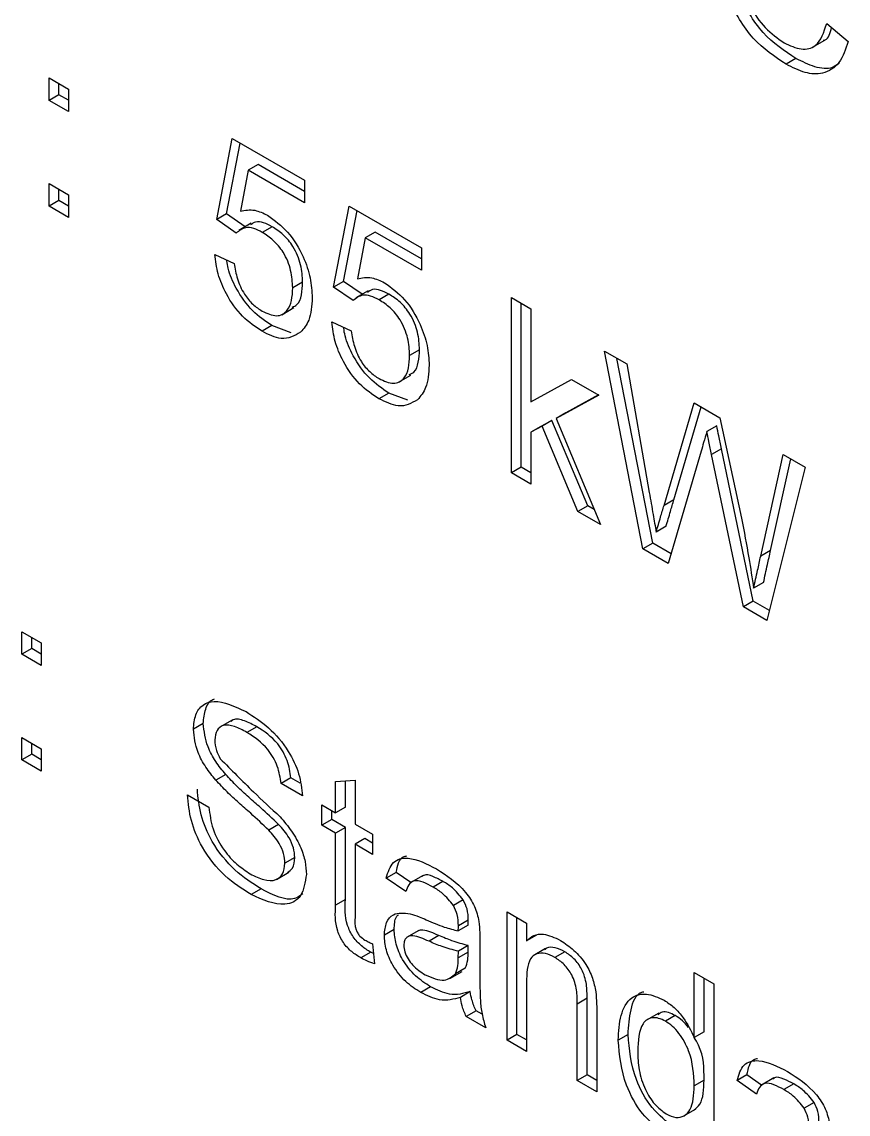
# Model space of a CAD drawing. Extents: x 75 to 2075, y 25 to 1460.
# Drawn here: x 1877.61 to 1893.41, y 1129.9 to 1150.78 of the extents above; entities that cross this region are included whole.
import ezdxf

# ---------------------------------------------------------------- set-up
doc = ezdxf.new("R2010")
doc.units = 0
doc.header["$LTSCALE"] = 5
doc.linetypes.add('SLD-KATı', pattern=[0])
doc.layers.get('0').update_dxf_attribs({"linetype": 'CONTINUOUS'})

msp = doc.modelspace()

# ---------------------------------------------------------------- linework, layer by layer
at = {"color": 7, "linetype": 'SLD-KATı'}
for p, q in [((1892.998, 1150.749), (1893.408, 1150.403)), ((1892.725, 1150.296), (1892.961, 1150.432)), ((1892.41, 1150.079), (1892.222, 1149.97)), ((1878.134, 1149.711), (1878.507, 1149.495)), ((1878.134, 1149.28), (1878.134, 1149.711)), ((1878.323, 1149.389), (1878.323, 1149.602)), ((1878.507, 1149.495), (1878.507, 1149.065)), ((1878.323, 1149.389), (1878.134, 1149.28)), ((1878.507, 1149.065), (1878.134, 1149.28)), ((1878.507, 1149.283), (1878.323, 1149.389)), ((1881.338, 1147.001), (1881.636, 1148.549)), ((1881.527, 1147.11), (1881.787, 1148.462)), ((1881.636, 1148.549), (1883.014, 1147.754)), ((1881.941, 1147.943), (1881.793, 1147.16)), ((1882.129, 1148.052), (1881.941, 1147.943)), ((1883.014, 1147.324), (1881.941, 1147.943)), ((1883.014, 1147.541), (1882.129, 1148.052)), ((1883.014, 1147.754), (1883.014, 1147.324)), ((1878.134, 1147.689), (1878.507, 1147.474)), ((1878.134, 1147.259), (1878.134, 1147.689)), ((1878.323, 1147.367), (1878.323, 1147.58)), ((1878.323, 1147.367), (1878.134, 1147.259)), ((1878.507, 1147.261), (1878.323, 1147.367)), ((1878.507, 1147.474), (1878.507, 1147.043)), ((1878.507, 1147.043), (1878.134, 1147.259)), ((1881.527, 1147.11), (1881.338, 1147.001)), ((1881.882, 1146.863), (1881.527, 1147.11)), ((1883.573, 1145.71), (1883.871, 1147.259)), ((1883.762, 1145.819), (1884.022, 1147.172)), ((1883.871, 1147.259), (1885.25, 1146.463)), ((1881.711, 1146.743), (1881.338, 1147.001)), ((1881.998, 1146.931), (1881.763, 1146.794)), ((1882.396, 1146.866), (1882.208, 1146.757)), ((1884.364, 1146.762), (1884.176, 1146.653)), ((1885.25, 1146.251), (1884.364, 1146.762)), ((1884.176, 1146.653), (1884.028, 1145.869)), ((1885.25, 1146.033), (1884.176, 1146.653)), ((1881.301, 1146.334), (1881.673, 1146.162)), ((1885.25, 1146.463), (1885.25, 1146.033)), ((1882.98, 1145.804), (1882.791, 1145.696)), ((1883.762, 1145.819), (1883.573, 1145.71)), ((1883.946, 1145.452), (1883.573, 1145.71)), ((1884.117, 1145.573), (1883.762, 1145.819)), ((1884.234, 1145.64), (1883.998, 1145.504)), ((1884.631, 1145.575), (1884.443, 1145.466)), ((1886.97, 1145.513), (1887.342, 1145.298)), ((1886.97, 1142.158), (1886.97, 1145.513)), ((1882.58, 1145.183), (1882.815, 1145.319)), ((1887.158, 1142.267), (1887.158, 1145.405)), ((1887.342, 1145.298), (1887.342, 1143.518)), ((1883.536, 1145.044), (1883.909, 1144.872)), ((1882.392, 1144.975), (1882.204, 1144.866)), ((1882.758, 1144.839), (1882.392, 1144.975)), ((1885.215, 1144.514), (1885.026, 1144.405)), ((1888.751, 1144.485), (1889.175, 1144.241)), ((1889.483, 1140.707), (1888.751, 1144.485)), ((1889.672, 1140.816), (1888.987, 1144.349)), ((1889.175, 1144.241), (1889.606, 1141.785)), ((1884.815, 1143.892), (1885.05, 1144.028)), ((1887.342, 1143.518), (1888.121, 1143.945)), ((1888.121, 1143.945), (1888.64, 1143.646)), ((1884.627, 1143.685), (1884.439, 1143.576)), ((1884.993, 1143.549), (1884.627, 1143.685)), ((1888.64, 1143.646), (1887.824, 1143.2)), ((1888.635, 1143.649), (1888.013, 1143.309)), ((1889.888, 1141.539), (1890.462, 1143.497)), ((1890.077, 1141.647), (1890.596, 1143.42)), ((1890.462, 1143.497), (1890.955, 1143.213)), ((1887.744, 1143.162), (1887.531, 1143.045)), ((1887.744, 1143.162), (1887.556, 1143.053)), ((1888.43, 1141.533), (1887.744, 1143.162)), ((1888.013, 1143.309), (1887.824, 1143.2)), ((1887.824, 1143.2), (1888.677, 1141.172)), ((1890.955, 1143.213), (1891.37, 1141.292)), ((1887.556, 1143.053), (1887.342, 1142.936)), ((1887.531, 1143.045), (1887.342, 1142.936)), ((1887.342, 1142.936), (1887.342, 1141.943)), ((1888.242, 1141.424), (1887.556, 1143.053)), ((1890.896, 1143.059), (1890.707, 1142.95)), ((1890.597, 1142.574), (1889.968, 1140.427)), ((1890.987, 1142.621), (1890.799, 1142.512)), ((1891.406, 1139.597), (1890.799, 1142.512)), ((1891.594, 1139.706), (1890.987, 1142.621)), ((1891.736, 1140.568), (1892.165, 1142.514)), ((1892.165, 1142.514), (1892.588, 1142.27)), ((1891.925, 1140.677), (1892.311, 1142.43)), ((1887.158, 1142.267), (1886.97, 1142.158)), ((1887.342, 1141.943), (1886.97, 1142.158)), ((1887.342, 1142.161), (1887.158, 1142.267)), ((1892.588, 1142.27), (1891.856, 1139.337)), ((1888.43, 1141.533), (1888.242, 1141.424)), ((1888.556, 1141.46), (1888.43, 1141.533)), ((1890.077, 1141.647), (1889.888, 1141.539)), ((1888.677, 1141.172), (1888.242, 1141.424)), ((1889.927, 1141.138), (1889.739, 1141.029)), ((1889.672, 1140.816), (1889.483, 1140.707)), ((1889.968, 1140.427), (1889.483, 1140.707)), ((1890.023, 1140.613), (1889.672, 1140.816)), ((1891.925, 1140.677), (1891.736, 1140.568)), ((1891.79, 1140.062), (1891.601, 1139.953)), ((1891.594, 1139.706), (1891.406, 1139.597)), ((1891.856, 1139.337), (1891.406, 1139.597)), ((1891.904, 1139.527), (1891.594, 1139.706)), ((1877.613, 1139.124), (1877.985, 1138.909)), ((1877.613, 1138.694), (1877.613, 1139.124)), ((1877.801, 1138.803), (1877.801, 1139.016)), ((1877.801, 1138.803), (1877.613, 1138.694)), ((1877.985, 1138.697), (1877.801, 1138.803)), ((1877.985, 1138.909), (1877.985, 1138.479)), ((1877.985, 1138.479), (1877.613, 1138.694)), ((1881.08, 1137.368), (1880.891, 1137.259)), ((1881.634, 1137.433), (1881.398, 1137.297)), ((1882.105, 1137.308), (1881.916, 1137.199)), ((1877.613, 1137.103), (1877.985, 1136.888)), ((1877.613, 1136.672), (1877.613, 1137.103)), ((1877.801, 1136.781), (1877.801, 1136.994)), ((1877.985, 1136.888), (1877.985, 1136.457)), ((1877.801, 1136.781), (1877.613, 1136.672)), ((1877.985, 1136.457), (1877.613, 1136.672)), ((1877.985, 1136.675), (1877.801, 1136.781)), ((1881.509, 1136.395), (1881.32, 1136.287)), ((1882.756, 1136.33), (1882.567, 1136.221)), ((1882.935, 1136.227), (1882.756, 1136.33)), ((1883.611, 1136.259), (1883.983, 1136.289)), ((1883.611, 1135.662), (1883.611, 1136.259)), ((1883.799, 1135.771), (1883.799, 1136.274)), ((1883.983, 1136.289), (1883.983, 1135.447)), ((1882.977, 1135.985), (1882.567, 1136.221)), ((1880.779, 1136.006), (1881.189, 1135.769)), ((1883.35, 1135.813), (1883.611, 1135.662)), ((1883.35, 1135.425), (1883.35, 1135.813)), ((1883.538, 1135.534), (1883.538, 1135.704)), ((1883.799, 1135.771), (1883.611, 1135.662)), ((1882.521, 1135.439), (1882.332, 1135.331)), ((1883.538, 1135.534), (1883.35, 1135.425)), ((1883.611, 1135.275), (1883.35, 1135.425)), ((1883.799, 1135.384), (1883.538, 1135.534)), ((1883.983, 1135.447), (1884.318, 1135.253)), ((1883.799, 1135.384), (1883.611, 1135.275)), ((1883.611, 1133.899), (1883.611, 1135.275)), ((1883.799, 1134.008), (1883.799, 1135.384)), ((1884.318, 1135.253), (1884.318, 1134.866)), ((1884.172, 1135.169), (1883.983, 1135.06)), ((1883.983, 1135.06), (1883.983, 1133.668)), ((1884.318, 1134.866), (1883.983, 1135.06)), ((1884.318, 1135.084), (1884.172, 1135.169)), ((1882.831, 1134.808), (1882.642, 1134.699)), ((1882.483, 1134.389), (1882.718, 1134.525)), ((1884.768, 1134.523), (1884.579, 1134.415)), ((1884.952, 1134.157), (1884.579, 1134.415)), ((1885.048, 1134.33), (1884.768, 1134.523)), ((1885.283, 1134.465), (1885.047, 1134.329)), ((1882.185, 1134.208), (1881.996, 1134.099)), ((1885.663, 1134.351), (1885.474, 1134.242)), ((1883.799, 1134.008), (1883.611, 1133.899)), ((1886.05, 1133.998), (1885.861, 1133.889)), ((1886.889, 1133.77), (1887.261, 1133.554)), ((1886.889, 1131.317), (1886.889, 1133.77)), ((1886.146, 1133.613), (1885.957, 1133.504)), ((1887.077, 1131.426), (1887.077, 1133.661)), ((1887.261, 1133.554), (1887.261, 1133.212)), ((1884.73, 1133.431), (1884.542, 1133.322)), ((1885.2, 1133.415), (1884.965, 1133.279)), ((1885.585, 1133.315), (1885.397, 1133.206)), ((1886.144, 1133.514), (1885.956, 1133.405)), ((1887.45, 1133.321), (1887.261, 1133.212)), ((1884.318, 1133.156), (1884.356, 1132.774)), ((1886.146, 1133.125), (1885.957, 1133.017)), ((1886.144, 1133.001), (1886.146, 1133.125)), ((1886.367, 1133.208), (1886.367, 1132.683)), ((1884.282, 1132.997), (1884.093, 1132.888)), ((1884.337, 1132.97), (1884.282, 1132.997)), ((1885.956, 1132.893), (1885.957, 1133.017)), ((1886.144, 1133.001), (1885.956, 1132.893)), ((1887.62, 1133.067), (1887.384, 1132.931)), ((1887.993, 1133.006), (1887.804, 1132.897)), ((1886.089, 1132.693), (1885.9, 1132.584)), ((1885.993, 1132.64), (1886.089, 1132.693)), ((1885.795, 1132.493), (1886.03, 1132.629)), ((1890.465, 1132.608), (1890.838, 1132.393)), ((1890.465, 1131.369), (1890.465, 1132.608)), ((1890.654, 1131.478), (1890.654, 1132.5)), ((1885.425, 1132.337), (1885.237, 1132.228)), ((1887.261, 1132.417), (1887.261, 1131.102)), ((1890.838, 1132.393), (1890.838, 1129.038)), ((1886.183, 1132.244), (1885.995, 1132.135)), ((1888.418, 1132.116), (1888.23, 1132.007)), ((1888.418, 1130.652), (1888.418, 1132.116)), ((1886.295, 1131.878), (1886.106, 1131.769)), ((1886.411, 1131.811), (1886.295, 1131.878)), ((1888.23, 1130.543), (1888.23, 1132.007)), ((1886.479, 1131.554), (1886.106, 1131.769)), ((1888.602, 1131.828), (1888.602, 1130.328)), ((1889.788, 1131.833), (1889.552, 1131.697)), ((1890.104, 1131.787), (1889.916, 1131.678)), ((1890.654, 1131.478), (1890.465, 1131.369)), ((1887.077, 1131.426), (1886.889, 1131.317)), ((1887.261, 1131.102), (1886.889, 1131.317)), ((1887.261, 1131.32), (1887.077, 1131.426)), ((1889.201, 1131.425), (1889.012, 1131.316)), ((1888.418, 1130.652), (1888.23, 1130.543)), ((1888.602, 1130.546), (1888.418, 1130.652)), ((1891.473, 1130.652), (1891.285, 1130.544)), ((1891.753, 1130.459), (1891.473, 1130.652)), ((1888.602, 1130.328), (1888.23, 1130.543)), ((1890.654, 1130.554), (1890.465, 1130.445)), ((1891.657, 1130.286), (1891.285, 1130.544)), ((1891.988, 1130.594), (1891.753, 1130.458)), ((1892.368, 1130.48), (1892.18, 1130.371)), ((1890.254, 1129.862), (1890.49, 1129.998)), ((1892.756, 1130.127), (1892.567, 1130.018))]:
    msp.add_line(p, q, dxfattribs=at)
for points, knots in [([(1892.41, 1150.079), (1892.193, 1150.223), (1891.758, 1150.511), (1891.3, 1151.285), (1891.099, 1151.999), (1891.075, 1152.401), (1891.063, 1152.602)], [0, 0, 0, 0, 0.279955, 0.558088, 0.778912, 1, 1, 1, 1]), ([(1892.222, 1149.97), (1892.004, 1150.114), (1891.57, 1150.402), (1891.111, 1151.176), (1890.911, 1151.89), (1890.887, 1152.292), (1890.875, 1152.493)], [0, 0, 0, 0, 0.279955, 0.558088, 0.778912, 1, 1, 1, 1]), ([(1891.285, 1152.259), (1891.293, 1152.074), (1891.309, 1151.705), (1891.478, 1151.125), (1891.815, 1150.641), (1892.061, 1150.467), (1892.183, 1150.38)], [0, 0, 0, 0, 0.281245, 0.560716, 0.780138, 1, 1, 1, 1]), ([(1892.183, 1150.38), (1892.295, 1150.328), (1892.518, 1150.224), (1892.858, 1150.312), (1892.945, 1150.584), (1892.998, 1150.749)], [0, 0, 0, 0, 0.280711, 0.560905, 1, 1, 1, 1]), ([(1892.932, 1150.429), (1892.945, 1150.432), (1893.038, 1150.45), (1893.066, 1150.569), (1893.09, 1150.672)], [0, 0, 0, 0, 0.134136, 1, 1, 1, 1]), ([(1893.408, 1150.403), (1893.36, 1150.259), (1893.264, 1149.971), (1892.957, 1149.773), (1892.589, 1149.786), (1892.344, 1149.909), (1892.222, 1149.97)], [0, 0, 0, 0, 0.280256, 0.559546, 0.779589, 1, 1, 1, 1]), ([(1893.241, 1149.999), (1893.198, 1149.964), (1893.076, 1149.866), (1892.774, 1149.901), (1892.532, 1150.02), (1892.41, 1150.079)], [0, 0, 0, 0, 0.2155788, 0.6074623, 1, 1, 1, 1]), ([(1881.793, 1147.16), (1881.881, 1147.179), (1882.038, 1147.213), (1882.228, 1147.124), (1882.311, 1147.084)], [0, 0, 0, 0, 0.559939, 1, 1, 1, 1]), ([(1882.396, 1146.866), (1882.342, 1146.894), (1882.233, 1146.95), (1882.082, 1146.972), (1882.015, 1146.922), (1881.985, 1146.9)], [0, 0, 0, 0, 0.353598, 0.706329, 1, 1, 1, 1]), ([(1882.311, 1147.084), (1882.444, 1146.988), (1882.71, 1146.794), (1882.991, 1146.325), (1883.143, 1145.88), (1883.157, 1145.631), (1883.164, 1145.506)], [0, 0, 0, 0, 0.27917, 0.558797, 0.779169, 1, 1, 1, 1]), ([(1882.208, 1146.757), (1882.153, 1146.785), (1882.043, 1146.842), (1881.857, 1146.862), (1881.766, 1146.788), (1881.711, 1146.743)], [0, 0, 0, 0, 0.280925, 0.561161, 1, 1, 1, 1]), ([(1882.791, 1145.696), (1882.785, 1145.804), (1882.773, 1146.021), (1882.636, 1146.363), (1882.423, 1146.618), (1882.279, 1146.71), (1882.208, 1146.757)], [0, 0, 0, 0, 0.280653, 0.559595, 0.77929, 1, 1, 1, 1]), ([(1882.98, 1145.804), (1882.974, 1145.913), (1882.962, 1146.13), (1882.824, 1146.472), (1882.611, 1146.727), (1882.468, 1146.819), (1882.396, 1146.866)], [0, 0, 0, 0, 0.280653, 0.559595, 0.77929, 1, 1, 1, 1]), ([(1882.204, 1144.866), (1882.077, 1144.952), (1881.823, 1145.122), (1881.525, 1145.541), (1881.348, 1145.965), (1881.317, 1146.211), (1881.301, 1146.334)], [0, 0, 0, 0, 0.28007, 0.559249, 0.779432, 1, 1, 1, 1]), ([(1882.392, 1144.975), (1882.265, 1145.061), (1882.01, 1145.231), (1881.717, 1145.649), (1881.563, 1145.995), (1881.538, 1146.166), (1881.531, 1146.213)], [0, 0, 0, 0, 0.324154, 0.647277, 0.902119, 1, 1, 1, 1]), ([(1881.673, 1146.162), (1881.689, 1146.065), (1881.72, 1145.873), (1881.845, 1145.589), (1882.024, 1145.372), (1882.145, 1145.292), (1882.206, 1145.252)], [0, 0, 0, 0, 0.280714, 0.559926, 0.779622, 1, 1, 1, 1]), ([(1884.028, 1145.869), (1884.116, 1145.888), (1884.274, 1145.922), (1884.463, 1145.833), (1884.546, 1145.794)], [0, 0, 0, 0, 0.559939, 1, 1, 1, 1]), ([(1882.206, 1145.252), (1882.301, 1145.209), (1882.492, 1145.122), (1882.688, 1145.236), (1882.779, 1145.446), (1882.787, 1145.612), (1882.791, 1145.696)], [0, 0, 0, 0, 0.279539, 0.558252, 0.778884, 1, 1, 1, 1]), ([(1882.779, 1145.329), (1882.812, 1145.341), (1882.904, 1145.374), (1882.965, 1145.559), (1882.975, 1145.722), (1882.98, 1145.804)], [0, 0, 0, 0, 0.2239462, 0.6115491, 1, 1, 1, 1]), ([(1884.631, 1145.575), (1884.577, 1145.603), (1884.468, 1145.659), (1884.317, 1145.681), (1884.25, 1145.632), (1884.22, 1145.609)], [0, 0, 0, 0, 0.353598, 0.706329, 1, 1, 1, 1]), ([(1884.546, 1145.794), (1884.679, 1145.697), (1884.945, 1145.504), (1885.227, 1145.035), (1885.378, 1144.589), (1885.392, 1144.34), (1885.399, 1144.216)], [0, 0, 0, 0, 0.27917, 0.558797, 0.779169, 1, 1, 1, 1]), ([(1883.164, 1145.506), (1883.153, 1145.353), (1883.135, 1145.078), (1883, 1144.918), (1882.941, 1144.848)], [0, 0, 0, 0, 0.559726, 1, 1, 1, 1]), ([(1884.443, 1145.466), (1884.388, 1145.495), (1884.278, 1145.552), (1884.093, 1145.571), (1884.001, 1145.497), (1883.946, 1145.452)], [0, 0, 0, 0, 0.280925, 0.561161, 1, 1, 1, 1]), ([(1885.026, 1144.405), (1885.02, 1144.514), (1885.009, 1144.731), (1884.871, 1145.073), (1884.658, 1145.328), (1884.515, 1145.42), (1884.443, 1145.466)], [0, 0, 0, 0, 0.280653, 0.559595, 0.77929, 1, 1, 1, 1]), ([(1885.215, 1144.514), (1885.209, 1144.623), (1885.197, 1144.84), (1885.059, 1145.182), (1884.846, 1145.437), (1884.703, 1145.529), (1884.631, 1145.575)], [0, 0, 0, 0, 0.280653, 0.559595, 0.77929, 1, 1, 1, 1]), ([(1884.439, 1143.576), (1884.312, 1143.661), (1884.058, 1143.832), (1883.76, 1144.25), (1883.584, 1144.675), (1883.552, 1144.921), (1883.536, 1145.044)], [0, 0, 0, 0, 0.28007, 0.559249, 0.779432, 1, 1, 1, 1]), ([(1882.941, 1144.848), (1882.826, 1144.782), (1882.619, 1144.664), (1882.331, 1144.804), (1882.204, 1144.866)], [0, 0, 0, 0, 0.558485, 1, 1, 1, 1]), ([(1884.627, 1143.685), (1884.5, 1143.77), (1884.246, 1143.941), (1883.952, 1144.358), (1883.799, 1144.705), (1883.773, 1144.875), (1883.766, 1144.923)], [0, 0, 0, 0, 0.324154, 0.647277, 0.902119, 1, 1, 1, 1]), ([(1883.909, 1144.872), (1883.924, 1144.775), (1883.955, 1144.583), (1884.08, 1144.298), (1884.259, 1144.081), (1884.38, 1144.002), (1884.441, 1143.962)], [0, 0, 0, 0, 0.280714, 0.559926, 0.779622, 1, 1, 1, 1]), ([(1884.441, 1143.962), (1884.537, 1143.918), (1884.727, 1143.831), (1884.924, 1143.946), (1885.014, 1144.155), (1885.022, 1144.322), (1885.026, 1144.405)], [0, 0, 0, 0, 0.279539, 0.558252, 0.778884, 1, 1, 1, 1]), ([(1885.014, 1144.038), (1885.047, 1144.05), (1885.139, 1144.083), (1885.2, 1144.269), (1885.21, 1144.432), (1885.215, 1144.514)], [0, 0, 0, 0, 0.223946, 0.611549, 1, 1, 1, 1]), ([(1885.399, 1144.216), (1885.388, 1144.062), (1885.37, 1143.788), (1885.236, 1143.628), (1885.176, 1143.558)], [0, 0, 0, 0, 0.559726, 1, 1, 1, 1]), ([(1885.176, 1143.558), (1885.061, 1143.492), (1884.854, 1143.373), (1884.566, 1143.514), (1884.439, 1143.576)], [0, 0, 0, 0, 0.5584849, 1, 1, 1, 1]), ([(1890.707, 1142.95), (1890.687, 1142.88), (1890.65, 1142.755), (1890.613, 1142.63), (1890.597, 1142.574)], [0, 0, 0, 0, 0.559999, 1, 1, 1, 1]), ([(1890.799, 1142.512), (1890.781, 1142.594), (1890.751, 1142.74), (1890.721, 1142.886), (1890.707, 1142.95)], [0, 0, 0, 0, 0.560007, 1, 1, 1, 1]), ([(1890.987, 1142.621), (1890.97, 1142.703), (1890.939, 1142.849), (1890.909, 1142.995), (1890.896, 1143.059)], [0, 0, 0, 0, 0.560007, 1, 1, 1, 1]), ([(1889.606, 1141.785), (1889.631, 1141.644), (1889.675, 1141.392), (1889.719, 1141.14), (1889.739, 1141.029)], [0, 0, 0, 0, 0.56, 1, 1, 1, 1]), ([(1889.739, 1141.029), (1889.767, 1141.124), (1889.816, 1141.294), (1889.866, 1141.464), (1889.888, 1141.539)], [0, 0, 0, 0, 0.5600009, 1, 1, 1, 1]), ([(1889.927, 1141.138), (1889.955, 1141.233), (1890.005, 1141.403), (1890.055, 1141.573), (1890.077, 1141.647)], [0, 0, 0, 0, 0.5600009, 1, 1, 1, 1]), ([(1891.37, 1141.292), (1891.418, 1141.04), (1891.505, 1140.591), (1891.572, 1140.148), (1891.601, 1139.953)], [0, 0, 0, 0, 0.559998, 1, 1, 1, 1]), ([(1891.79, 1140.062), (1891.815, 1140.177), (1891.861, 1140.381), (1891.905, 1140.586), (1891.925, 1140.677)], [0, 0, 0, 0, 0.559999, 1, 1, 1, 1]), ([(1891.601, 1139.953), (1891.627, 1140.068), (1891.672, 1140.272), (1891.717, 1140.478), (1891.736, 1140.568)], [0, 0, 0, 0, 0.559999, 1, 1, 1, 1]), ([(1880.891, 1137.259), (1880.901, 1137.357), (1880.92, 1137.553), (1881.065, 1137.74), (1881.38, 1137.839), (1881.686, 1137.696), (1881.9, 1137.596)], [0, 0, 0, 0, 0.187029, 0.374124, 0.56114, 1, 1, 1, 1]), ([(1881.08, 1137.368), (1881.09, 1137.464), (1881.112, 1137.655), (1881.204, 1137.813), (1881.287, 1137.836), (1881.297, 1137.84)], [0, 0, 0, 0, 0.465049, 0.930263, 1, 1, 1, 1]), ([(1881.9, 1137.596), (1882.044, 1137.502), (1882.331, 1137.316), (1882.703, 1136.89), (1882.93, 1136.402), (1882.962, 1136.124), (1882.977, 1135.985)], [0, 0, 0, 0, 0.280797, 0.560151, 0.779877, 1, 1, 1, 1]), ([(1881.509, 1136.395), (1881.443, 1136.476), (1881.313, 1136.637), (1881.126, 1136.98), (1881.097, 1137.221), (1881.08, 1137.368)], [0, 0, 0, 0, 0.281445, 0.562273, 1, 1, 1, 1]), ([(1881.916, 1137.199), (1881.837, 1137.242), (1881.679, 1137.326), (1881.469, 1137.353), (1881.326, 1137.255), (1881.309, 1137.121), (1881.301, 1137.054)], [0, 0, 0, 0, 0.28129, 0.56082, 0.78068, 1, 1, 1, 1]), ([(1882.105, 1137.308), (1882.027, 1137.349), (1881.872, 1137.429), (1881.689, 1137.473), (1881.628, 1137.42), (1881.617, 1137.41)], [0, 0, 0, 0, 0.4486698, 0.8945317, 1, 1, 1, 1]), ([(1882.756, 1136.33), (1882.74, 1136.439), (1882.709, 1136.657), (1882.475, 1137.067), (1882.245, 1137.217), (1882.105, 1137.308)], [0, 0, 0, 0, 0.281097, 0.560287, 1, 1, 1, 1]), ([(1881.32, 1136.287), (1881.255, 1136.367), (1881.124, 1136.528), (1880.937, 1136.871), (1880.909, 1137.113), (1880.891, 1137.259)], [0, 0, 0, 0, 0.281445, 0.562273, 1, 1, 1, 1]), ([(1882.567, 1136.221), (1882.552, 1136.33), (1882.521, 1136.548), (1882.286, 1136.958), (1882.057, 1137.108), (1881.916, 1137.199)], [0, 0, 0, 0, 0.281097, 0.560287, 1, 1, 1, 1]), ([(1881.301, 1137.054), (1881.306, 1136.988), (1881.315, 1136.871), (1881.377, 1136.751), (1881.405, 1136.697)], [0, 0, 0, 0, 0.559617, 1, 1, 1, 1]), ([(1881.405, 1136.697), (1881.615, 1136.484), (1881.992, 1136.101), (1882.377, 1135.745), (1882.548, 1135.587)], [0, 0, 0, 0, 0.558382, 1, 1, 1, 1]), ([(1882.332, 1135.331), (1882.218, 1135.439), (1882.029, 1135.619), (1881.76, 1135.851), (1881.535, 1136.056), (1881.392, 1136.21), (1881.32, 1136.287)], [0, 0, 0, 0, 0.339939, 0.560025, 0.780082, 1, 1, 1, 1]), ([(1882.521, 1135.439), (1882.406, 1135.548), (1882.217, 1135.727), (1881.949, 1135.96), (1881.724, 1136.165), (1881.58, 1136.319), (1881.509, 1136.395)], [0, 0, 0, 0, 0.339939, 0.560025, 0.780082, 1, 1, 1, 1]), ([(1882.185, 1134.208), (1882.016, 1134.315), (1881.678, 1134.53), (1881.253, 1135.056), (1881.013, 1135.63), (1880.983, 1135.953), (1880.968, 1136.115)], [0, 0, 0, 0, 0.280814, 0.559563, 0.77962, 1, 1, 1, 1]), ([(1881.996, 1134.099), (1881.827, 1134.207), (1881.489, 1134.421), (1881.064, 1134.947), (1880.825, 1135.521), (1880.795, 1135.844), (1880.779, 1136.006)], [0, 0, 0, 0, 0.280814, 0.559563, 0.77962, 1, 1, 1, 1]), ([(1881.189, 1135.769), (1881.206, 1135.632), (1881.239, 1135.358), (1881.454, 1134.955), (1881.718, 1134.668), (1881.891, 1134.554), (1881.978, 1134.496)], [0, 0, 0, 0, 0.280632, 0.558674, 0.779197, 1, 1, 1, 1]), ([(1882.831, 1134.808), (1882.826, 1134.868), (1882.816, 1134.989), (1882.71, 1135.227), (1882.593, 1135.359), (1882.521, 1135.439)], [0, 0, 0, 0, 0.280089, 0.55997, 1, 1, 1, 1]), ([(1882.548, 1135.587), (1882.625, 1135.498), (1882.778, 1135.319), (1882.945, 1135.017), (1883.038, 1134.727), (1883.047, 1134.566), (1883.052, 1134.485)], [0, 0, 0, 0, 0.280371, 0.559909, 0.779859, 1, 1, 1, 1]), ([(1882.642, 1134.699), (1882.637, 1134.759), (1882.628, 1134.88), (1882.521, 1135.118), (1882.404, 1135.25), (1882.332, 1135.331)], [0, 0, 0, 0, 0.280089, 0.55997, 1, 1, 1, 1]), ([(1882.688, 1134.522), (1882.724, 1134.545), (1882.808, 1134.599), (1882.822, 1134.732), (1882.831, 1134.808)], [0, 0, 0, 0, 0.43085, 1, 1, 1, 1]), ([(1884.579, 1134.415), (1884.613, 1134.528), (1884.681, 1134.755), (1885.049, 1134.84), (1885.354, 1134.685), (1885.541, 1134.59)], [0, 0, 0, 0, 0.28043, 0.559303, 1, 1, 1, 1]), ([(1884.768, 1134.523), (1884.794, 1134.651), (1884.827, 1134.809), (1884.949, 1134.835), (1884.973, 1134.84)], [0, 0, 0, 0, 0.80528, 1, 1, 1, 1]), ([(1881.978, 1134.496), (1882.066, 1134.452), (1882.24, 1134.365), (1882.464, 1134.358), (1882.612, 1134.479), (1882.632, 1134.626), (1882.642, 1134.699)], [0, 0, 0, 0, 0.280917, 0.560813, 0.780502, 1, 1, 1, 1]), ([(1885.541, 1134.59), (1885.735, 1134.466), (1886.006, 1134.294), (1886.284, 1133.876), (1886.328, 1133.683), (1886.349, 1133.586)], [0, 0, 0, 0, 0.559253, 0.779195, 1, 1, 1, 1]), ([(1883.052, 1134.485), (1883.028, 1134.335), (1882.982, 1134.035), (1882.588, 1133.836), (1882.221, 1133.999), (1881.996, 1134.099)], [0, 0, 0, 0, 0.279942, 0.56008, 1, 1, 1, 1]), ([(1885.474, 1134.242), (1885.411, 1134.276), (1885.284, 1134.345), (1885.108, 1134.382), (1885.001, 1134.292), (1884.968, 1134.202), (1884.952, 1134.157)], [0, 0, 0, 0, 0.280855, 0.559751, 0.7795, 1, 1, 1, 1]), ([(1885.663, 1134.351), (1885.6, 1134.384), (1885.475, 1134.449), (1885.324, 1134.496), (1885.274, 1134.452), (1885.265, 1134.443)], [0, 0, 0, 0, 0.446809, 0.890502, 1, 1, 1, 1]), ([(1882.987, 1134.113), (1882.936, 1134.076), (1882.735, 1133.933), (1882.42, 1134.09), (1882.185, 1134.208)], [0, 0, 0, 0, 0.253396, 1, 1, 1, 1]), ([(1885.861, 1133.889), (1885.794, 1133.972), (1885.674, 1134.122), (1885.536, 1134.205), (1885.474, 1134.242)], [0, 0, 0, 0, 0.557871, 1, 1, 1, 1]), ([(1886.05, 1133.998), (1885.983, 1134.081), (1885.862, 1134.231), (1885.724, 1134.314), (1885.663, 1134.351)], [0, 0, 0, 0, 0.557871, 1, 1, 1, 1]), ([(1884.282, 1132.997), (1884.223, 1133.034), (1884.106, 1133.106), (1883.938, 1133.281), (1883.777, 1133.62), (1883.79, 1133.848), (1883.799, 1134.008)], [0, 0, 0, 0, 0.187433, 0.373821, 0.559462, 1, 1, 1, 1]), ([(1886.146, 1133.613), (1886.145, 1133.682), (1886.142, 1133.806), (1886.078, 1133.939), (1886.05, 1133.998)], [0, 0, 0, 0, 0.561903, 1, 1, 1, 1]), ([(1884.093, 1132.888), (1884.034, 1132.925), (1883.918, 1132.997), (1883.75, 1133.172), (1883.589, 1133.511), (1883.602, 1133.739), (1883.611, 1133.899)], [0, 0, 0, 0, 0.187433, 0.373821, 0.559462, 1, 1, 1, 1]), ([(1884.542, 1133.322), (1884.55, 1133.408), (1884.566, 1133.58), (1884.729, 1133.767), (1884.92, 1133.746), (1885.035, 1133.733)], [0, 0, 0, 0, 0.280458, 0.560983, 1, 1, 1, 1]), ([(1885.035, 1133.733), (1885.092, 1133.715), (1885.193, 1133.682), (1885.296, 1133.638), (1885.342, 1133.618)], [0, 0, 0, 0, 0.559918, 1, 1, 1, 1]), ([(1885.957, 1133.504), (1885.956, 1133.573), (1885.954, 1133.697), (1885.89, 1133.83), (1885.861, 1133.889)], [0, 0, 0, 0, 0.561903, 1, 1, 1, 1]), ([(1883.983, 1133.668), (1883.978, 1133.59), (1883.972, 1133.493), (1884.03, 1133.362), (1884.087, 1133.283), (1884.138, 1133.251), (1884.172, 1133.23)], [0, 0, 0, 0, 0.499596, 0.625239, 0.750354, 1, 1, 1, 1]), ([(1884.73, 1133.431), (1884.734, 1133.523), (1884.738, 1133.644), (1884.8, 1133.705), (1884.815, 1133.72)], [0, 0, 0, 0, 0.759315, 1, 1, 1, 1]), ([(1885.342, 1133.618), (1885.458, 1133.568), (1885.666, 1133.478), (1885.867, 1133.427), (1885.956, 1133.405)], [0, 0, 0, 0, 0.560185, 1, 1, 1, 1]), ([(1886.144, 1133.514), (1886.145, 1133.532), (1886.145, 1133.565), (1886.146, 1133.598), (1886.146, 1133.613)], [0, 0, 0, 0, 0.5600235, 1, 1, 1, 1]), ([(1886.349, 1133.586), (1886.356, 1133.514), (1886.367, 1133.385), (1886.367, 1133.262), (1886.367, 1133.208)], [0, 0, 0, 0, 0.559817, 1, 1, 1, 1]), ([(1885.237, 1132.228), (1885.14, 1132.291), (1884.946, 1132.415), (1884.705, 1132.718), (1884.562, 1133.046), (1884.549, 1133.23), (1884.542, 1133.322)], [0, 0, 0, 0, 0.2808155, 0.5596902, 0.7796958, 1, 1, 1, 1]), ([(1885.425, 1132.337), (1885.328, 1132.4), (1885.134, 1132.524), (1884.893, 1132.826), (1884.75, 1133.155), (1884.737, 1133.339), (1884.73, 1133.431)], [0, 0, 0, 0, 0.2808155, 0.5596902, 0.7796958, 1, 1, 1, 1]), ([(1885.585, 1133.315), (1885.48, 1133.362), (1885.349, 1133.42), (1885.216, 1133.422), (1885.188, 1133.404), (1885.179, 1133.398)], [0, 0, 0, 0, 0.724835, 0.90601, 1, 1, 1, 1]), ([(1886.146, 1133.125), (1886.043, 1133.152), (1885.859, 1133.198), (1885.669, 1133.28), (1885.585, 1133.315)], [0, 0, 0, 0, 0.5597597, 1, 1, 1, 1]), ([(1885.956, 1133.405), (1885.956, 1133.423), (1885.957, 1133.456), (1885.957, 1133.489), (1885.957, 1133.504)], [0, 0, 0, 0, 0.5600235, 1, 1, 1, 1]), ([(1887.261, 1133.212), (1887.305, 1133.252), (1887.392, 1133.331), (1887.613, 1133.363), (1887.796, 1133.277), (1887.908, 1133.224)], [0, 0, 0, 0, 0.280554, 0.560815, 1, 1, 1, 1]), ([(1884.172, 1133.23), (1884.2, 1133.215), (1884.248, 1133.189), (1884.297, 1133.166), (1884.318, 1133.156)], [0, 0, 0, 0, 0.559965, 1, 1, 1, 1]), ([(1885.397, 1133.206), (1885.291, 1133.255), (1885.158, 1133.315), (1885.017, 1133.31), (1884.961, 1133.278), (1884.922, 1133.218), (1884.917, 1133.16), (1884.914, 1133.131)], [0, 0, 0, 0, 0.50028, 0.625326, 0.750269, 0.875147, 1, 1, 1, 1]), ([(1884.914, 1133.131), (1884.918, 1133.089), (1884.926, 1133.004), (1884.992, 1132.867), (1885.12, 1132.697), (1885.239, 1132.62), (1885.322, 1132.566)], [0, 0, 0, 0, 0.186565, 0.373467, 0.560613, 1, 1, 1, 1]), ([(1885.957, 1133.017), (1885.854, 1133.043), (1885.67, 1133.089), (1885.48, 1133.171), (1885.397, 1133.206)], [0, 0, 0, 0, 0.5597597, 1, 1, 1, 1]), ([(1887.908, 1133.224), (1887.995, 1133.166), (1888.168, 1133.05), (1888.391, 1132.792), (1888.531, 1132.501), (1888.566, 1132.328), (1888.583, 1132.242)], [0, 0, 0, 0, 0.280216, 0.559971, 0.779636, 1, 1, 1, 1]), ([(1886.089, 1132.693), (1886.108, 1132.744), (1886.143, 1132.834), (1886.144, 1132.95), (1886.144, 1133.001)], [0, 0, 0, 0, 0.558995, 1, 1, 1, 1]), ([(1887.804, 1132.897), (1887.742, 1132.927), (1887.618, 1132.987), (1887.449, 1132.981), (1887.271, 1132.836), (1887.265, 1132.59), (1887.261, 1132.417)], [0, 0, 0, 0, 0.187273, 0.374362, 0.56054, 1, 1, 1, 1]), ([(1887.993, 1133.006), (1887.931, 1133.035), (1887.808, 1133.092), (1887.668, 1133.101), (1887.617, 1133.053), (1887.604, 1133.041)], [0, 0, 0, 0, 0.427206, 0.853992, 1, 1, 1, 1]), ([(1888.23, 1132.007), (1888.229, 1132.094), (1888.228, 1132.268), (1888.152, 1132.55), (1887.982, 1132.776), (1887.864, 1132.857), (1887.804, 1132.897)], [0, 0, 0, 0, 0.28168, 0.559785, 0.779587, 1, 1, 1, 1]), ([(1888.418, 1132.116), (1888.418, 1132.203), (1888.417, 1132.376), (1888.34, 1132.659), (1888.17, 1132.885), (1888.052, 1132.965), (1887.993, 1133.006)], [0, 0, 0, 0, 0.28168, 0.559785, 0.779587, 1, 1, 1, 1]), ([(1884.356, 1132.774), (1884.307, 1132.791), (1884.22, 1132.821), (1884.132, 1132.868), (1884.093, 1132.888)], [0, 0, 0, 0, 0.560078, 1, 1, 1, 1]), ([(1885.9, 1132.584), (1885.92, 1132.635), (1885.954, 1132.725), (1885.955, 1132.841), (1885.956, 1132.893)], [0, 0, 0, 0, 0.558995, 1, 1, 1, 1]), ([(1885.322, 1132.566), (1885.453, 1132.509), (1885.687, 1132.407), (1885.835, 1132.53), (1885.9, 1132.584)], [0, 0, 0, 0, 0.559758, 1, 1, 1, 1]), ([(1886.367, 1132.683), (1886.368, 1132.56), (1886.368, 1132.358), (1886.376, 1132.073), (1886.4, 1131.82), (1886.453, 1131.643), (1886.479, 1131.554)], [0, 0, 0, 0, 0.3402059, 0.5603391, 0.7801747, 1, 1, 1, 1]), ([(1886.183, 1132.244), (1886.056, 1132.208), (1885.829, 1132.143), (1885.549, 1132.278), (1885.425, 1132.337)], [0, 0, 0, 0, 0.559971, 1, 1, 1, 1]), ([(1885.995, 1132.135), (1885.868, 1132.099), (1885.641, 1132.035), (1885.36, 1132.169), (1885.237, 1132.228)], [0, 0, 0, 0, 0.559971, 1, 1, 1, 1]), ([(1886.106, 1131.769), (1886.077, 1131.838), (1886.024, 1131.962), (1886.004, 1132.082), (1885.995, 1132.135)], [0, 0, 0, 0, 0.559697, 1, 1, 1, 1]), ([(1886.295, 1131.878), (1886.265, 1131.947), (1886.213, 1132.071), (1886.192, 1132.191), (1886.183, 1132.244)], [0, 0, 0, 0, 0.559697, 1, 1, 1, 1]), ([(1888.583, 1132.242), (1888.59, 1132.163), (1888.602, 1132.022), (1888.602, 1131.888), (1888.602, 1131.828)], [0, 0, 0, 0, 0.559791, 1, 1, 1, 1]), ([(1889.012, 1131.316), (1889.022, 1131.481), (1889.042, 1131.81), (1889.226, 1132.145), (1889.542, 1132.236), (1889.775, 1132.131), (1889.891, 1132.079)], [0, 0, 0, 0, 0.280962, 0.56044, 0.780127, 1, 1, 1, 1]), ([(1889.201, 1131.425), (1889.213, 1131.585), (1889.237, 1131.904), (1889.353, 1132.21), (1889.489, 1132.24), (1889.503, 1132.243)], [0, 0, 0, 0, 0.473323, 0.944146, 1, 1, 1, 1]), ([(1889.891, 1132.079), (1889.956, 1132.037), (1890.085, 1131.951), (1890.297, 1131.708), (1890.401, 1131.497), (1890.465, 1131.369)], [0, 0, 0, 0, 0.280563, 0.560896, 1, 1, 1, 1]), ([(1890.104, 1131.787), (1890.061, 1131.808), (1889.974, 1131.85), (1889.852, 1131.866), (1889.8, 1131.822), (1889.775, 1131.801)], [0, 0, 0, 0, 0.346916, 0.693596, 1, 1, 1, 1]), ([(1889.916, 1131.678), (1889.872, 1131.7), (1889.784, 1131.743), (1889.623, 1131.753), (1889.406, 1131.607), (1889.393, 1131.304), (1889.385, 1131.101)], [0, 0, 0, 0, 0.125718, 0.25135, 0.501025, 1, 1, 1, 1]), ([(1890.465, 1130.445), (1890.456, 1130.665), (1890.442, 1130.995), (1890.217, 1131.404), (1890.051, 1131.588), (1889.961, 1131.648), (1889.916, 1131.678)], [0, 0, 0, 0, 0.4989652, 0.7486843, 0.8742808, 1, 1, 1, 1]), ([(1890.359, 1131.557), (1890.32, 1131.604), (1890.24, 1131.699), (1890.15, 1131.757), (1890.104, 1131.787)], [0, 0, 0, 0, 0.495089, 1, 1, 1, 1]), ([(1889.893, 1129.54), (1889.747, 1129.652), (1889.453, 1129.877), (1889.078, 1130.572), (1889.037, 1131.034), (1889.012, 1131.316)], [0, 0, 0, 0, 0.279615, 0.559901, 1, 1, 1, 1]), ([(1890.081, 1129.649), (1889.935, 1129.761), (1889.642, 1129.986), (1889.266, 1130.681), (1889.226, 1131.142), (1889.201, 1131.425)], [0, 0, 0, 0, 0.279615, 0.559901, 1, 1, 1, 1]), ([(1890.654, 1130.554), (1890.654, 1130.778), (1890.654, 1131.051), (1890.494, 1131.32), (1890.465, 1131.369)], [0, 0, 0, 0, 0.819497, 1, 1, 1, 1]), ([(1889.385, 1131.101), (1889.389, 1130.986), (1889.396, 1130.755), (1889.506, 1130.395), (1889.7, 1130.078), (1889.854, 1129.963), (1889.931, 1129.906)], [0, 0, 0, 0, 0.2812057, 0.5608389, 0.7808122, 1, 1, 1, 1]), ([(1891.285, 1130.544), (1891.319, 1130.657), (1891.387, 1130.884), (1891.754, 1130.969), (1892.06, 1130.814), (1892.247, 1130.719)], [0, 0, 0, 0, 0.28043, 0.559303, 1, 1, 1, 1]), ([(1891.473, 1130.652), (1891.5, 1130.78), (1891.532, 1130.938), (1891.654, 1130.964), (1891.678, 1130.969)], [0, 0, 0, 0, 0.80528, 1, 1, 1, 1]), ([(1892.368, 1130.48), (1892.306, 1130.513), (1892.181, 1130.578), (1892.029, 1130.625), (1891.98, 1130.581), (1891.97, 1130.572)], [0, 0, 0, 0, 0.446809, 0.890502, 1, 1, 1, 1]), ([(1892.247, 1130.719), (1892.441, 1130.595), (1892.711, 1130.423), (1892.99, 1130.005), (1893.033, 1129.812), (1893.055, 1129.715)], [0, 0, 0, 0, 0.559253, 0.779195, 1, 1, 1, 1]), ([(1889.931, 1129.906), (1889.994, 1129.877), (1890.122, 1129.819), (1890.281, 1129.86), (1890.445, 1130.029), (1890.457, 1130.274), (1890.465, 1130.445)], [0, 0, 0, 0, 0.186719, 0.373542, 0.560525, 1, 1, 1, 1]), ([(1890.466, 1129.985), (1890.505, 1130.018), (1890.639, 1130.131), (1890.648, 1130.379), (1890.654, 1130.554)], [0, 0, 0, 0, 0.291157, 1, 1, 1, 1]), ([(1892.18, 1130.371), (1892.116, 1130.405), (1891.99, 1130.474), (1891.814, 1130.511), (1891.706, 1130.421), (1891.673, 1130.331), (1891.657, 1130.286)], [0, 0, 0, 0, 0.2808547, 0.5597509, 0.7794996, 1, 1, 1, 1]), ([(1892.756, 1130.127), (1892.688, 1130.21), (1892.568, 1130.36), (1892.43, 1130.443), (1892.368, 1130.48)], [0, 0, 0, 0, 0.557871, 1, 1, 1, 1]), ([(1892.567, 1130.018), (1892.5, 1130.101), (1892.379, 1130.251), (1892.241, 1130.334), (1892.18, 1130.371)], [0, 0, 0, 0, 0.557871, 1, 1, 1, 1]), ([(1892.663, 1129.633), (1892.662, 1129.702), (1892.659, 1129.826), (1892.595, 1129.959), (1892.567, 1130.018)], [0, 0, 0, 0, 0.561903, 1, 1, 1, 1]), ([(1892.852, 1129.742), (1892.85, 1129.811), (1892.848, 1129.935), (1892.784, 1130.068), (1892.756, 1130.127)], [0, 0, 0, 0, 0.561903, 1, 1, 1, 1])]:
    msp.add_open_spline(points, degree=3, knots=knots, dxfattribs=at)

doc.saveas('drawing.dxf')
